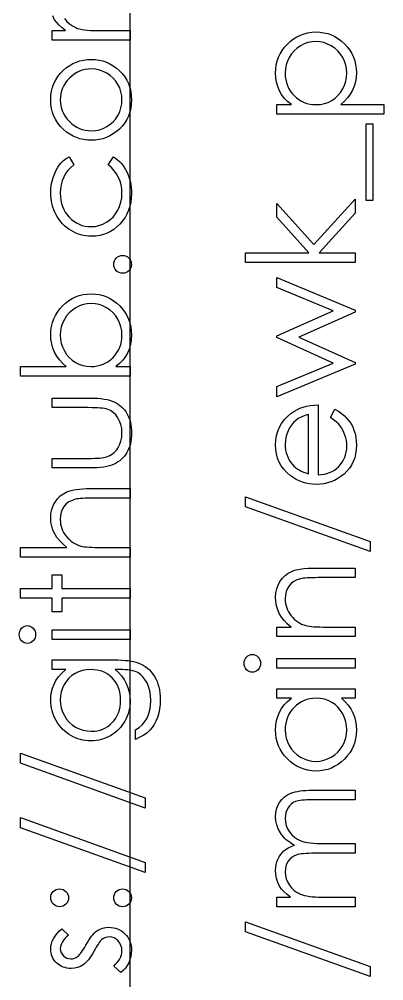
# Model space of a CAD drawing. Header units: millimetres. Extents: x -496 to 15, y 154 to 434.
# Drawn here: x -411.2 to -402.67, y 170.82 to 193.3 of the extents above; entities that cross this region are included whole.
import ezdxf

# ---------------------------------------------------------------- set-up
doc = ezdxf.new("R2010")
doc.units = ezdxf.units.MM

msp = doc.modelspace()

# ---------------------------------------------------------------- linework, layer by layer
at = {"color": 7, "linetype": 'Continuous'}
msp.add_line((-408.607, 164.056), (-408.607, 293.248), dxfattribs=at)
at = {"color": 7, "linetype": 'Continuous', "flags": 128}
for points in [[(-410.434, 192.806), (-410.434, 193.03), (-410.434, 193.03), (-410.116, 193.03), (-410.116, 193.03), (-410.198, 193.092), (-410.268, 193.155), (-410.326, 193.219), (-410.373, 193.283), (-410.373, 193.283), (-410.414, 193.374)], [(-410.144, 193.312), (-410.09, 193.245), (-410.029, 193.187), (-409.959, 193.138), (-409.881, 193.099), (-409.837, 193.083), (-409.788, 193.069), (-409.732, 193.057), (-409.672, 193.048), (-409.606, 193.04), (-409.535, 193.035), (-409.458, 193.031), (-409.375, 193.03), (-409.375, 193.03), (-408.607, 193.03), (-408.607, 193.03), (-408.607, 192.806), (-408.607, 192.806), (-410.434, 192.806)], [(-405.171, 191.075), (-405.171, 191.299), (-405.171, 191.299), (-404.833, 191.299), (-404.833, 191.299), (-404.922, 191.373), (-404.999, 191.452), (-405.063, 191.536), (-405.114, 191.625), (-405.153, 191.72), (-405.181, 191.821), (-405.197, 191.926), (-405.203, 192.037), (-405.203, 192.037), (-405.198, 192.135), (-405.186, 192.229), (-405.164, 192.319), (-405.134, 192.406), (-405.095, 192.489), (-405.048, 192.568), (-404.991, 192.644), (-404.927, 192.716), (-404.856, 192.782), (-404.782, 192.839), (-404.704, 192.888), (-404.623, 192.927), (-404.538, 192.958), (-404.45, 192.98), (-404.357, 192.993), (-404.262, 192.998), (-404.262, 192.998), (-404.165, 192.993), (-404.071, 192.98), (-403.982, 192.959), (-403.896, 192.928), (-403.813, 192.889), (-403.734, 192.841), (-403.66, 192.784), (-403.589, 192.719), (-403.524, 192.647), (-403.467, 192.572), (-403.42, 192.493), (-403.381, 192.411), (-403.351, 192.324), (-403.329, 192.235), (-403.316, 192.141), (-403.312, 192.044), (-403.312, 192.044), (-403.317, 191.936), (-403.334, 191.831), (-403.363, 191.731), (-403.403, 191.636), (-403.454, 191.545), (-403.517, 191.459), (-403.59, 191.377), (-403.675, 191.299), (-403.675, 191.299), (-402.671, 191.299), (-402.671, 191.299), (-402.671, 191.075), (-402.671, 191.075), (-405.171, 191.075)], [(-404.978, 192.035), (-404.975, 191.959), (-404.965, 191.886), (-404.949, 191.816), (-404.926, 191.749), (-404.897, 191.685), (-404.862, 191.624), (-404.819, 191.566), (-404.771, 191.512), (-404.717, 191.462), (-404.66, 191.419), (-404.6, 191.382), (-404.537, 191.352), (-404.471, 191.329), (-404.401, 191.313), (-404.329, 191.303), (-404.253, 191.299), (-404.253, 191.299), (-404.154, 191.305), (-404.06, 191.323), (-403.972, 191.352), (-403.888, 191.394), (-403.811, 191.447), (-403.743, 191.51), (-403.683, 191.583), (-403.631, 191.666), (-403.59, 191.756), (-403.56, 191.848), (-403.542, 191.942), (-403.536, 192.039), (-403.536, 192.039), (-403.542, 192.134), (-403.56, 192.226), (-403.59, 192.316), (-403.632, 192.402), (-403.684, 192.483), (-403.746, 192.555), (-403.819, 192.618), (-403.9, 192.672), (-403.987, 192.717), (-404.075, 192.749), (-404.167, 192.767), (-404.26, 192.774), (-404.26, 192.774), (-404.353, 192.768), (-404.445, 192.749), (-404.534, 192.718), (-404.62, 192.673), (-404.7, 192.619), (-404.771, 192.556), (-404.832, 192.485), (-404.884, 192.405), (-404.925, 192.318), (-404.955, 192.228), (-404.972, 192.134), (-404.978, 192.035)], [(-410.465, 191.412), (-410.461, 191.515), (-410.447, 191.613), (-410.423, 191.706), (-410.39, 191.796), (-410.348, 191.88), (-410.296, 191.96), (-410.235, 192.035), (-410.165, 192.107), (-410.165, 192.107), (-410.094, 192.165), (-410.021, 192.216), (-409.945, 192.259), (-409.865, 192.294), (-409.782, 192.322), (-409.696, 192.341), (-409.607, 192.353), (-409.515, 192.357), (-409.515, 192.357), (-409.422, 192.353), (-409.333, 192.34), (-409.246, 192.32), (-409.162, 192.291), (-409.081, 192.254), (-409.003, 192.208), (-408.929, 192.155), (-408.857, 192.093), (-408.79, 192.024), (-408.733, 191.951), (-408.685, 191.873), (-408.645, 191.791), (-408.614, 191.703), (-408.592, 191.611), (-408.579, 191.514), (-408.575, 191.412), (-408.575, 191.412), (-408.579, 191.31), (-408.592, 191.213), (-408.614, 191.121), (-408.645, 191.033), (-408.685, 190.95), (-408.733, 190.872), (-408.79, 190.799), (-408.857, 190.73), (-408.929, 190.668), (-409.003, 190.615), (-409.081, 190.569), (-409.162, 190.532), (-409.246, 190.503), (-409.333, 190.482), (-409.422, 190.47), (-409.515, 190.466), (-409.515, 190.466), (-409.607, 190.47), (-409.696, 190.481), (-409.781, 190.501), (-409.864, 190.529), (-409.943, 190.564), (-410.02, 190.607), (-410.093, 190.658), (-410.163, 190.716), (-410.163, 190.716), (-410.234, 190.787), (-410.295, 190.863), (-410.347, 190.943), (-410.39, 191.028), (-410.423, 191.117), (-410.447, 191.211), (-410.461, 191.31), (-410.466, 191.412)], [(-410.241, 191.411), (-410.238, 191.339), (-410.228, 191.269), (-410.211, 191.201), (-410.188, 191.137), (-410.158, 191.074), (-410.122, 191.014), (-410.078, 190.957), (-410.028, 190.903), (-409.974, 190.853), (-409.916, 190.81), (-409.856, 190.773), (-409.793, 190.743), (-409.727, 190.72), (-409.659, 190.704), (-409.588, 190.694), (-409.514, 190.69), (-409.514, 190.69), (-409.418, 190.696), (-409.325, 190.714), (-409.236, 190.745), (-409.15, 190.787), (-409.071, 190.84), (-409.001, 190.901), (-408.941, 190.971), (-408.891, 191.049), (-408.851, 191.134), (-408.822, 191.222), (-408.804, 191.315), (-408.799, 191.411), (-408.799, 191.411), (-408.804, 191.508), (-408.822, 191.601), (-408.851, 191.689), (-408.891, 191.774), (-408.941, 191.852), (-409.001, 191.922), (-409.071, 191.983), (-409.15, 192.035), (-409.236, 192.078), (-409.325, 192.109), (-409.418, 192.127), (-409.514, 192.133), (-409.514, 192.133), (-409.588, 192.129), (-409.659, 192.119), (-409.727, 192.103), (-409.793, 192.08), (-409.856, 192.049), (-409.916, 192.012), (-409.974, 191.969), (-410.028, 191.919), (-410.078, 191.865), (-410.122, 191.808), (-410.158, 191.748), (-410.188, 191.686), (-410.211, 191.621), (-410.228, 191.554), (-410.238, 191.484), (-410.241, 191.411)], [(-403.087, 189.056), (-403.087, 190.851), (-403.087, 190.851), (-402.927, 190.851), (-402.927, 190.851), (-402.927, 189.056), (-402.927, 189.056), (-403.087, 189.056)], [(-410.037, 190.081), (-409.921, 189.894), (-409.921, 189.894), (-409.996, 189.83), (-410.061, 189.76), (-410.116, 189.686), (-410.161, 189.606), (-410.196, 189.519), (-410.221, 189.428), (-410.236, 189.331), (-410.241, 189.228), (-410.241, 189.228), (-410.238, 189.146), (-410.228, 189.067), (-410.212, 188.992), (-410.189, 188.92), (-410.16, 188.852), (-410.124, 188.788), (-410.081, 188.727), (-410.032, 188.669), (-409.979, 188.617), (-409.922, 188.572), (-409.863, 188.533), (-409.801, 188.502), (-409.736, 188.478), (-409.669, 188.461), (-409.598, 188.45), (-409.525, 188.447), (-409.525, 188.447), (-409.429, 188.453), (-409.336, 188.472), (-409.247, 188.504), (-409.16, 188.549), (-409.079, 188.605), (-409.007, 188.671), (-408.946, 188.745), (-408.894, 188.83), (-408.852, 188.922), (-408.822, 189.019), (-408.805, 189.122), (-408.799, 189.23), (-408.799, 189.23), (-408.804, 189.329), (-408.819, 189.424), (-408.844, 189.513), (-408.879, 189.599), (-408.924, 189.68), (-408.979, 189.755), (-409.044, 189.827), (-409.119, 189.894), (-409.119, 189.894), (-408.996, 190.081), (-408.996, 190.081), (-408.948, 190.047), (-408.902, 190.01), (-408.859, 189.97), (-408.818, 189.928), (-408.781, 189.883), (-408.746, 189.834), (-408.714, 189.783), (-408.685, 189.729), (-408.659, 189.673), (-408.637, 189.615), (-408.618, 189.555), (-408.602, 189.493), (-408.59, 189.43), (-408.582, 189.364), (-408.576, 189.296), (-408.575, 189.226), (-408.575, 189.226), (-408.579, 189.12), (-408.592, 189.019), (-408.613, 188.922), (-408.642, 188.83), (-408.681, 188.743), (-408.727, 188.66), (-408.782, 188.581), (-408.846, 188.508), (-408.916, 188.441), (-408.989, 188.383), (-409.066, 188.334), (-409.146, 188.294), (-409.231, 188.262), (-409.318, 188.24), (-409.41, 188.227), (-409.505, 188.222), (-409.505, 188.222), (-409.57, 188.224), (-409.633, 188.231), (-409.696, 188.241), (-409.757, 188.256), (-409.817, 188.274), (-409.876, 188.297), (-409.934, 188.325), (-409.99, 188.356), (-410.045, 188.391), (-410.096, 188.429), (-410.145, 188.47), (-410.19, 188.514), (-410.232, 188.561), (-410.271, 188.612), (-410.307, 188.666), (-410.34, 188.723), (-410.369, 188.782), (-410.395, 188.843), (-410.417, 188.905), (-410.434, 188.97), (-410.448, 189.036), (-410.458, 189.104), (-410.464, 189.173), (-410.466, 189.245), (-410.466, 189.245), (-410.462, 189.335), (-410.452, 189.423), (-410.435, 189.51), (-410.41, 189.595), (-410.38, 189.676), (-410.346, 189.751), (-410.308, 189.819), (-410.265, 189.882), (-410.217, 189.938), (-410.164, 189.99), (-410.104, 190.038), (-410.037, 190.081)], [(-405.908, 187.613), (-405.908, 187.838), (-405.908, 187.838), (-404.426, 187.838), (-404.426, 187.838), (-405.171, 188.669), (-405.171, 188.669), (-405.171, 188.992), (-405.171, 188.992), (-404.305, 188.027), (-404.305, 188.027), (-403.344, 189.088), (-403.344, 189.088), (-403.344, 188.766), (-403.344, 188.766), (-404.186, 187.838), (-404.186, 187.838), (-403.344, 187.838), (-403.344, 187.838), (-403.344, 187.613), (-403.344, 187.613), (-405.908, 187.613)], [(-408.991, 187.565), (-408.987, 187.607), (-408.976, 187.645), (-408.957, 187.68), (-408.931, 187.713), (-408.899, 187.739), (-408.864, 187.759), (-408.825, 187.77), (-408.783, 187.774), (-408.783, 187.774), (-408.742, 187.77), (-408.703, 187.759), (-408.668, 187.739), (-408.636, 187.713), (-408.609, 187.68), (-408.59, 187.645), (-408.579, 187.607), (-408.575, 187.565), (-408.575, 187.565), (-408.579, 187.524), (-408.59, 187.486), (-408.609, 187.45), (-408.636, 187.418), (-408.668, 187.392), (-408.703, 187.373), (-408.742, 187.361), (-408.783, 187.357), (-408.783, 187.357), (-408.825, 187.361), (-408.864, 187.373), (-408.899, 187.392), (-408.931, 187.418), (-408.957, 187.45), (-408.976, 187.486), (-408.987, 187.524), (-408.991, 187.565)], [(-405.171, 184.472), (-405.171, 184.713), (-405.171, 184.713), (-403.857, 185.258), (-403.857, 185.258), (-405.171, 185.854), (-405.171, 185.854), (-405.171, 185.892), (-405.171, 185.892), (-403.857, 186.476), (-403.857, 186.476), (-405.171, 187.025), (-405.171, 187.025), (-405.171, 187.261), (-405.171, 187.261), (-403.344, 186.497), (-403.344, 186.497), (-403.344, 186.451), (-403.344, 186.451), (-404.658, 185.867), (-404.658, 185.867), (-403.344, 185.271), (-403.344, 185.271), (-403.344, 185.229), (-403.344, 185.229), (-405.171, 184.472)], [(-408.607, 184.953), (-411.171, 184.953), (-411.171, 184.953), (-411.171, 185.177), (-411.171, 185.177), (-410.102, 185.177), (-410.102, 185.177), (-410.188, 185.255), (-410.261, 185.337), (-410.324, 185.423), (-410.375, 185.514), (-410.415, 185.61), (-410.443, 185.709), (-410.46, 185.814), (-410.466, 185.923), (-410.466, 185.923), (-410.461, 186.019), (-410.448, 186.113), (-410.427, 186.203), (-410.396, 186.289), (-410.357, 186.371), (-410.31, 186.45), (-410.254, 186.525), (-410.189, 186.597), (-410.118, 186.662), (-410.043, 186.719), (-409.964, 186.767), (-409.882, 186.807), (-409.797, 186.837), (-409.707, 186.859), (-409.614, 186.872), (-409.517, 186.876), (-409.517, 186.876), (-409.421, 186.872), (-409.329, 186.859), (-409.24, 186.837), (-409.155, 186.806), (-409.073, 186.766), (-408.996, 186.717), (-408.921, 186.66), (-408.851, 186.594), (-408.786, 186.522), (-408.73, 186.446), (-408.682, 186.367), (-408.644, 186.284), (-408.613, 186.197), (-408.592, 186.107), (-408.579, 186.013), (-408.575, 185.916), (-408.575, 185.916), (-408.58, 185.804), (-408.597, 185.699), (-408.625, 185.599), (-408.663, 185.504), (-408.714, 185.414), (-408.778, 185.33), (-408.855, 185.251), (-408.945, 185.177), (-408.945, 185.177), (-408.607, 185.177), (-408.607, 185.177), (-408.607, 184.953)], [(-408.799, 185.914), (-408.805, 186.012), (-408.822, 186.106), (-408.852, 186.196), (-408.893, 186.283), (-408.945, 186.363), (-409.006, 186.435), (-409.077, 186.498), (-409.157, 186.552), (-409.244, 186.596), (-409.332, 186.627), (-409.423, 186.646), (-409.517, 186.652), (-409.517, 186.652), (-409.61, 186.645), (-409.702, 186.627), (-409.791, 186.595), (-409.878, 186.551), (-409.959, 186.496), (-410.031, 186.433), (-410.093, 186.361), (-410.146, 186.28), (-410.188, 186.194), (-410.217, 186.104), (-410.235, 186.012), (-410.241, 185.917), (-410.241, 185.917), (-410.235, 185.82), (-410.217, 185.726), (-410.188, 185.634), (-410.146, 185.544), (-410.093, 185.461), (-410.033, 185.388), (-409.965, 185.325), (-409.888, 185.272), (-409.805, 185.231), (-409.716, 185.201), (-409.622, 185.184), (-409.524, 185.177), (-409.524, 185.177), (-409.448, 185.181), (-409.375, 185.191), (-409.306, 185.208), (-409.24, 185.231), (-409.177, 185.261), (-409.117, 185.297), (-409.06, 185.34), (-409.007, 185.39), (-408.958, 185.444), (-408.916, 185.503), (-408.88, 185.563), (-408.851, 185.627), (-408.828, 185.694), (-408.812, 185.764), (-408.802, 185.838), (-408.799, 185.914)], [(-410.434, 182.806), (-410.434, 183.03), (-410.434, 183.03), (-409.586, 183.03), (-409.586, 183.03), (-409.512, 183.031), (-409.443, 183.032), (-409.381, 183.035), (-409.324, 183.039), (-409.274, 183.044), (-409.23, 183.05), (-409.192, 183.057), (-409.159, 183.066), (-409.159, 183.066), (-409.118, 183.081), (-409.08, 183.098), (-409.044, 183.119), (-409.01, 183.143), (-408.978, 183.17), (-408.948, 183.2), (-408.921, 183.232), (-408.896, 183.268), (-408.854, 183.347), (-408.823, 183.433), (-408.805, 183.526), (-408.799, 183.627), (-408.799, 183.627), (-408.805, 183.727), (-408.822, 183.819), (-408.852, 183.903), (-408.893, 183.979), (-408.944, 184.046), (-409.002, 184.101), (-409.068, 184.146), (-409.141, 184.179), (-409.141, 184.179), (-409.171, 184.187), (-409.208, 184.195), (-409.253, 184.201), (-409.305, 184.207), (-409.364, 184.211), (-409.431, 184.213), (-409.505, 184.215), (-409.586, 184.216), (-409.586, 184.216), (-410.434, 184.216), (-410.434, 184.216), (-410.434, 184.44), (-410.434, 184.44), (-409.544, 184.44), (-409.544, 184.44), (-409.453, 184.439), (-409.368, 184.435), (-409.289, 184.428), (-409.215, 184.418), (-409.147, 184.405), (-409.086, 184.39), (-409.03, 184.371), (-408.979, 184.35), (-408.933, 184.326), (-408.89, 184.3), (-408.849, 184.27), (-408.81, 184.237), (-408.774, 184.202), (-408.741, 184.164), (-408.71, 184.123), (-408.682, 184.079), (-408.657, 184.032), (-408.635, 183.983), (-408.617, 183.93), (-408.602, 183.875), (-408.59, 183.816), (-408.581, 183.755), (-408.576, 183.692), (-408.575, 183.625), (-408.575, 183.625), (-408.576, 183.558), (-408.581, 183.494), (-408.59, 183.433), (-408.602, 183.374), (-408.617, 183.319), (-408.635, 183.266), (-408.657, 183.216), (-408.682, 183.169), (-408.71, 183.125), (-408.741, 183.083), (-408.774, 183.045), (-408.81, 183.009), (-408.85, 182.976), (-408.891, 182.947), (-408.935, 182.92), (-408.982, 182.896), (-409.033, 182.875), (-409.09, 182.856), (-409.153, 182.841), (-409.223, 182.828), (-409.298, 182.818), (-409.379, 182.811), (-409.467, 182.807), (-409.561, 182.806), (-409.561, 182.806), (-410.434, 182.806)], [(-403.921, 183.985), (-403.816, 184.184), (-403.816, 184.184), (-403.732, 184.135), (-403.657, 184.082), (-403.591, 184.026), (-403.533, 183.966), (-403.482, 183.902), (-403.437, 183.835), (-403.399, 183.764), (-403.368, 183.689), (-403.344, 183.609), (-403.326, 183.524), (-403.315, 183.435), (-403.312, 183.34), (-403.312, 183.34), (-403.316, 183.235), (-403.33, 183.136), (-403.352, 183.043), (-403.384, 182.955), (-403.424, 182.874), (-403.474, 182.798), (-403.533, 182.728), (-403.6, 182.664), (-403.673, 182.607), (-403.749, 182.558), (-403.827, 182.516), (-403.907, 182.482), (-403.99, 182.455), (-404.075, 182.436), (-404.163, 182.425), (-404.252, 182.421), (-404.252, 182.421), (-404.336, 182.425), (-404.419, 182.434), (-404.498, 182.451), (-404.576, 182.474), (-404.651, 182.503), (-404.724, 182.539), (-404.794, 182.582), (-404.862, 182.631), (-404.862, 182.631), (-404.942, 182.701), (-405.011, 182.776), (-405.07, 182.857), (-405.118, 182.943), (-405.155, 183.036), (-405.181, 183.133), (-405.197, 183.236), (-405.203, 183.346), (-405.203, 183.346), (-405.197, 183.458), (-405.18, 183.564), (-405.152, 183.665), (-405.113, 183.76), (-405.063, 183.849), (-405, 183.932), (-404.927, 184.01), (-404.843, 184.081), (-404.843, 184.081), (-404.778, 184.127), (-404.708, 184.167), (-404.635, 184.201), (-404.558, 184.228), (-404.477, 184.251), (-404.391, 184.267), (-404.302, 184.276), (-404.209, 184.28), (-404.209, 184.28), (-404.209, 182.645), (-404.209, 182.645), (-404.137, 182.65), (-404.068, 182.66), (-404.002, 182.676), (-403.94, 182.698), (-403.882, 182.725), (-403.826, 182.758), (-403.774, 182.797), (-403.725, 182.842), (-403.681, 182.891), (-403.642, 182.942), (-403.61, 182.997), (-403.583, 183.055), (-403.563, 183.115), (-403.548, 183.178), (-403.539, 183.243), (-403.536, 183.312), (-403.536, 183.312), (-403.539, 183.379), (-403.547, 183.445), (-403.56, 183.51), (-403.579, 183.574), (-403.602, 183.636), (-403.629, 183.692), (-403.659, 183.744), (-403.692, 183.791), (-403.733, 183.836), (-403.785, 183.884), (-403.847, 183.934), (-403.921, 183.985)], [(-404.433, 184.056), (-404.522, 184.029), (-404.601, 183.997), (-404.671, 183.959), (-404.731, 183.916), (-404.784, 183.867), (-404.831, 183.81), (-404.874, 183.746), (-404.91, 183.674), (-404.94, 183.598), (-404.961, 183.519), (-404.974, 183.439), (-404.978, 183.357), (-404.978, 183.357), (-404.976, 183.29), (-404.968, 183.225), (-404.954, 183.162), (-404.935, 183.103), (-404.911, 183.045), (-404.882, 182.989), (-404.847, 182.937), (-404.807, 182.886), (-404.807, 182.886), (-404.774, 182.851), (-404.737, 182.819), (-404.696, 182.788), (-404.651, 182.76), (-404.603, 182.734), (-404.55, 182.71), (-404.494, 182.689), (-404.434, 182.669), (-404.434, 182.669), (-404.434, 184.056)], [(-411.17, 180.722), (-411.171, 180.947), (-411.171, 180.947), (-410.088, 180.947), (-410.088, 180.947), (-410.177, 181.021), (-410.254, 181.099), (-410.319, 181.18), (-410.372, 181.265), (-410.413, 181.354), (-410.442, 181.447), (-410.46, 181.542), (-410.466, 181.642), (-410.466, 181.642), (-410.459, 181.743), (-410.44, 181.838), (-410.407, 181.927), (-410.362, 182.01), (-410.306, 182.086), (-410.241, 182.151), (-410.168, 182.205), (-410.085, 182.248), (-410.038, 182.266), (-409.985, 182.282), (-409.927, 182.295), (-409.862, 182.306), (-409.79, 182.314), (-409.713, 182.32), (-409.629, 182.324), (-409.54, 182.325), (-409.54, 182.325), (-408.607, 182.325), (-408.607, 182.325), (-408.607, 182.101), (-408.607, 182.101), (-409.466, 182.101), (-409.466, 182.101), (-409.541, 182.1), (-409.609, 182.099), (-409.67, 182.097), (-409.725, 182.094), (-409.774, 182.091), (-409.817, 182.086), (-409.853, 182.081), (-409.882, 182.075), (-409.882, 182.075), (-409.966, 182.047), (-410.038, 182.011), (-410.101, 181.966), (-410.151, 181.912), (-410.191, 181.848), (-410.219, 181.776), (-410.236, 181.693), (-410.241, 181.602), (-410.241, 181.602), (-410.239, 181.548), (-410.233, 181.496), (-410.222, 181.444), (-410.206, 181.394), (-410.187, 181.346), (-410.163, 181.299), (-410.135, 181.254), (-410.102, 181.21), (-410.066, 181.168), (-410.028, 181.131), (-409.988, 181.096), (-409.946, 181.066), (-409.902, 181.039), (-409.856, 181.016), (-409.808, 180.997), (-409.757, 180.981), (-409.757, 180.981), (-409.721, 180.973), (-409.677, 180.966), (-409.627, 180.96), (-409.569, 180.955), (-409.504, 180.952), (-409.432, 180.949), (-409.353, 180.947), (-409.267, 180.947), (-409.267, 180.947), (-408.607, 180.947), (-408.607, 180.947), (-408.607, 180.722), (-408.607, 180.722), (-411.171, 180.722)], [(-405.908, 182.133), (-402.991, 181.087), (-402.991, 181.087), (-402.991, 180.851), (-402.991, 180.851), (-405.908, 181.896), (-405.908, 181.896), (-405.908, 182.133)], [(-411.17, 179.761), (-411.171, 179.985), (-411.171, 179.985), (-410.434, 179.985), (-410.434, 179.985), (-410.434, 180.306), (-410.434, 180.306), (-410.209, 180.306), (-410.209, 180.306), (-410.209, 179.985), (-410.209, 179.985), (-408.607, 179.985), (-408.607, 179.985), (-408.607, 179.761), (-408.607, 179.761), (-410.209, 179.761), (-410.209, 179.761), (-410.209, 179.44), (-410.209, 179.44), (-410.434, 179.44), (-410.434, 179.44), (-410.434, 179.761), (-410.434, 179.761), (-411.171, 179.761)], [(-405.171, 178.863), (-405.171, 179.088), (-405.171, 179.088), (-404.841, 179.088), (-404.841, 179.088), (-404.929, 179.161), (-405.004, 179.238), (-405.067, 179.32), (-405.117, 179.405), (-405.154, 179.493), (-405.181, 179.586), (-405.197, 179.683), (-405.203, 179.783), (-405.203, 179.783), (-405.196, 179.884), (-405.177, 179.979), (-405.145, 180.068), (-405.1, 180.151), (-405.044, 180.227), (-404.978, 180.292), (-404.905, 180.346), (-404.822, 180.389), (-404.775, 180.407), (-404.722, 180.423), (-404.663, 180.436), (-404.598, 180.447), (-404.527, 180.455), (-404.45, 180.461), (-404.366, 180.465), (-404.277, 180.466), (-404.277, 180.466), (-403.344, 180.466), (-403.344, 180.466), (-403.344, 180.242), (-403.344, 180.242), (-404.203, 180.242), (-404.203, 180.242), (-404.278, 180.241), (-404.346, 180.24), (-404.407, 180.238), (-404.463, 180.235), (-404.512, 180.231), (-404.554, 180.227), (-404.59, 180.221), (-404.619, 180.215), (-404.619, 180.215), (-404.703, 180.19), (-404.776, 180.154), (-404.838, 180.109), (-404.888, 180.054), (-404.928, 179.99), (-404.956, 179.917), (-404.973, 179.835), (-404.978, 179.744), (-404.978, 179.744), (-404.976, 179.69), (-404.97, 179.637), (-404.959, 179.586), (-404.943, 179.536), (-404.924, 179.487), (-404.9, 179.44), (-404.872, 179.395), (-404.839, 179.351), (-404.803, 179.309), (-404.766, 179.272), (-404.726, 179.237), (-404.683, 179.207), (-404.639, 179.18), (-404.593, 179.157), (-404.545, 179.138), (-404.495, 179.122), (-404.495, 179.122), (-404.458, 179.114), (-404.414, 179.107), (-404.363, 179.101), (-404.305, 179.096), (-404.24, 179.093), (-404.169, 179.09), (-404.09, 179.088), (-404.004, 179.088), (-404.004, 179.088), (-403.344, 179.088), (-403.344, 179.088), (-403.344, 178.863), (-403.344, 178.863), (-405.171, 178.863)], [(-411.203, 178.91), (-411.199, 178.952), (-411.189, 178.991), (-411.171, 179.026), (-411.146, 179.058), (-411.117, 179.085), (-411.084, 179.104), (-411.048, 179.116), (-411.009, 179.12), (-411.009, 179.12), (-410.972, 179.116), (-410.937, 179.104), (-410.904, 179.085), (-410.875, 179.058), (-410.85, 179.026), (-410.832, 178.991), (-410.822, 178.952), (-410.818, 178.91), (-410.818, 178.91), (-410.822, 178.869), (-410.832, 178.832), (-410.85, 178.796), (-410.875, 178.764), (-410.904, 178.738), (-410.937, 178.719), (-410.972, 178.707), (-411.009, 178.703), (-411.009, 178.703), (-411.048, 178.707), (-411.084, 178.719), (-411.117, 178.738), (-411.146, 178.764), (-411.171, 178.796), (-411.189, 178.832), (-411.199, 178.869), (-411.203, 178.91)], [(-410.434, 178.799), (-410.434, 179.024), (-410.434, 179.024), (-408.607, 179.024), (-408.607, 179.024), (-408.607, 178.799), (-408.607, 178.799), (-410.434, 178.799)], [(-410.434, 178.094), (-410.434, 178.319), (-410.434, 178.319), (-408.984, 178.319), (-408.984, 178.319), (-408.891, 178.318), (-408.805, 178.315), (-408.725, 178.309), (-408.652, 178.302), (-408.585, 178.292), (-408.525, 178.281), (-408.471, 178.267), (-408.423, 178.252), (-408.423, 178.252), (-408.362, 178.227), (-408.305, 178.198), (-408.252, 178.165), (-408.201, 178.127), (-408.155, 178.085), (-408.112, 178.04), (-408.073, 177.989), (-408.037, 177.935), (-408.005, 177.877), (-407.978, 177.817), (-407.955, 177.753), (-407.936, 177.687), (-407.921, 177.617), (-407.91, 177.545), (-407.903, 177.47), (-407.901, 177.393), (-407.901, 177.393), (-407.905, 177.279), (-407.918, 177.172), (-407.939, 177.071), (-407.969, 176.975), (-408.005, 176.887), (-408.047, 176.807), (-408.095, 176.736), (-408.148, 176.674), (-408.211, 176.617), (-408.287, 176.562), (-408.376, 176.51), (-408.478, 176.46), (-408.478, 176.46), (-408.478, 176.684), (-408.478, 176.684), (-408.394, 176.74), (-408.322, 176.805), (-408.262, 176.877), (-408.212, 176.957), (-408.174, 177.045), (-408.147, 177.144), (-408.131, 177.252), (-408.126, 177.371), (-408.126, 177.371), (-408.131, 177.488), (-408.147, 177.596), (-408.174, 177.694), (-408.212, 177.783), (-408.259, 177.861), (-408.31, 177.927), (-408.367, 177.98), (-408.429, 178.023), (-408.465, 178.04), (-408.505, 178.054), (-408.552, 178.066), (-408.603, 178.076), (-408.66, 178.084), (-408.722, 178.09), (-408.789, 178.093), (-408.862, 178.094), (-408.862, 178.094), (-408.957, 178.094), (-408.957, 178.094), (-408.877, 178.024), (-408.807, 177.947), (-408.747, 177.862), (-408.697, 177.77), (-408.658, 177.673), (-408.629, 177.573), (-408.612, 177.47), (-408.607, 177.364), (-408.607, 177.364), (-408.609, 177.301), (-408.614, 177.24), (-408.624, 177.179), (-408.638, 177.12), (-408.655, 177.061), (-408.676, 177.003), (-408.702, 176.946), (-408.731, 176.891), (-408.763, 176.837), (-408.798, 176.787), (-408.836, 176.739), (-408.877, 176.694), (-408.92, 176.653), (-408.965, 176.615), (-409.014, 176.58), (-409.065, 176.548), (-409.118, 176.52), (-409.173, 176.496), (-409.228, 176.475), (-409.285, 176.458), (-409.343, 176.445), (-409.403, 176.435), (-409.464, 176.429), (-409.526, 176.427), (-409.526, 176.427), (-409.588, 176.429), (-409.65, 176.436), (-409.71, 176.445), (-409.769, 176.459), (-409.827, 176.477), (-409.884, 176.498), (-409.94, 176.524), (-409.995, 176.553), (-410.048, 176.586), (-410.098, 176.622), (-410.145, 176.661), (-410.19, 176.703), (-410.231, 176.749), (-410.27, 176.797), (-410.306, 176.848), (-410.339, 176.902), (-410.368, 176.958), (-410.394, 177.014), (-410.416, 177.072), (-410.434, 177.13), (-410.448, 177.189), (-410.458, 177.249), (-410.464, 177.31), (-410.466, 177.371), (-410.466, 177.371), (-410.461, 177.472), (-410.446, 177.569), (-410.422, 177.662), (-410.388, 177.753), (-410.342, 177.84), (-410.281, 177.927), (-410.205, 178.011), (-410.114, 178.094), (-410.114, 178.094), (-410.434, 178.094)], [(-405.94, 178.237), (-405.936, 178.279), (-405.926, 178.318), (-405.908, 178.353), (-405.883, 178.385), (-405.854, 178.412), (-405.821, 178.431), (-405.785, 178.443), (-405.747, 178.447), (-405.747, 178.447), (-405.709, 178.443), (-405.674, 178.431), (-405.641, 178.412), (-405.612, 178.385), (-405.587, 178.353), (-405.569, 178.318), (-405.559, 178.279), (-405.555, 178.237), (-405.555, 178.237), (-405.559, 178.196), (-405.569, 178.159), (-405.587, 178.123), (-405.612, 178.091), (-405.641, 178.065), (-405.674, 178.046), (-405.709, 178.034), (-405.747, 178.03), (-405.747, 178.03), (-405.785, 178.034), (-405.821, 178.046), (-405.854, 178.065), (-405.883, 178.091), (-405.908, 178.123), (-405.926, 178.159), (-405.936, 178.196), (-405.94, 178.237)], [(-405.171, 178.126), (-405.171, 178.351), (-405.171, 178.351), (-403.344, 178.351), (-403.344, 178.351), (-403.344, 178.126), (-403.344, 178.126), (-405.171, 178.126)], [(-410.241, 177.389), (-410.235, 177.291), (-410.217, 177.196), (-410.188, 177.106), (-410.146, 177.018), (-410.093, 176.937), (-410.032, 176.865), (-409.961, 176.803), (-409.882, 176.749), (-409.796, 176.706), (-409.706, 176.676), (-409.613, 176.658), (-409.517, 176.652), (-409.517, 176.652), (-409.444, 176.655), (-409.375, 176.664), (-409.308, 176.68), (-409.245, 176.702), (-409.186, 176.73), (-409.129, 176.765), (-409.075, 176.806), (-409.025, 176.853), (-408.98, 176.905), (-408.94, 176.961), (-408.907, 177.021), (-408.88, 177.085), (-408.859, 177.152), (-408.843, 177.223), (-408.834, 177.297), (-408.831, 177.376), (-408.831, 177.376), (-408.834, 177.455), (-408.843, 177.53), (-408.858, 177.601), (-408.879, 177.668), (-408.906, 177.731), (-408.94, 177.79), (-408.979, 177.846), (-409.024, 177.897), (-409.074, 177.943), (-409.128, 177.983), (-409.186, 178.017), (-409.247, 178.045), (-409.312, 178.067), (-409.381, 178.082), (-409.453, 178.091), (-409.53, 178.094), (-409.53, 178.094), (-409.63, 178.089), (-409.723, 178.072), (-409.812, 178.043), (-409.895, 178.004), (-409.971, 177.953), (-410.038, 177.894), (-410.098, 177.825), (-410.149, 177.747), (-410.189, 177.662), (-410.218, 177.574), (-410.235, 177.483), (-410.241, 177.389)], [(-405.171, 177.645), (-403.344, 177.645), (-403.344, 177.645), (-403.344, 177.421), (-403.344, 177.421), (-403.66, 177.421), (-403.66, 177.421), (-403.576, 177.343), (-403.503, 177.262), (-403.443, 177.175), (-403.395, 177.084), (-403.359, 176.988), (-403.333, 176.888), (-403.317, 176.784), (-403.312, 176.675), (-403.312, 176.675), (-403.316, 176.578), (-403.329, 176.485), (-403.351, 176.395), (-403.381, 176.309), (-403.42, 176.227), (-403.467, 176.148), (-403.524, 176.073), (-403.589, 176.001), (-403.66, 175.936), (-403.734, 175.879), (-403.813, 175.832), (-403.896, 175.792), (-403.982, 175.761), (-404.071, 175.74), (-404.165, 175.727), (-404.262, 175.722), (-404.262, 175.722), (-404.357, 175.727), (-404.45, 175.74), (-404.538, 175.762), (-404.623, 175.793), (-404.704, 175.833), (-404.782, 175.881), (-404.856, 175.938), (-404.927, 176.004), (-404.991, 176.076), (-405.048, 176.152), (-405.095, 176.231), (-405.134, 176.314), (-405.164, 176.401), (-405.186, 176.491), (-405.198, 176.585), (-405.203, 176.682), (-405.203, 176.682), (-405.197, 176.794), (-405.181, 176.9), (-405.153, 177), (-405.114, 177.096), (-405.063, 177.185), (-404.999, 177.27), (-404.922, 177.348), (-404.833, 177.421), (-404.833, 177.421), (-405.171, 177.421), (-405.171, 177.421), (-405.171, 177.645)], [(-404.978, 176.685), (-404.972, 176.587), (-404.955, 176.493), (-404.925, 176.402), (-404.884, 176.316), (-404.832, 176.236), (-404.771, 176.164), (-404.7, 176.101), (-404.62, 176.046), (-404.534, 176.003), (-404.445, 175.972), (-404.353, 175.953), (-404.26, 175.947), (-404.26, 175.947), (-404.167, 175.953), (-404.075, 175.972), (-403.987, 176.003), (-403.9, 176.047), (-403.819, 176.102), (-403.746, 176.166), (-403.684, 176.238), (-403.632, 176.318), (-403.59, 176.405), (-403.56, 176.495), (-403.542, 176.587), (-403.536, 176.683), (-403.536, 176.683), (-403.542, 176.78), (-403.56, 176.875), (-403.59, 176.966), (-403.631, 177.055), (-403.683, 177.138), (-403.743, 177.211), (-403.811, 177.273), (-403.888, 177.326), (-403.972, 177.367), (-404.06, 177.398), (-404.154, 177.415), (-404.253, 177.421), (-404.253, 177.421), (-404.329, 177.418), (-404.401, 177.408), (-404.471, 177.391), (-404.537, 177.368), (-404.6, 177.338), (-404.66, 177.301), (-404.717, 177.258), (-404.771, 177.208), (-404.819, 177.154), (-404.862, 177.096), (-404.897, 177.035), (-404.926, 176.971), (-404.949, 176.904), (-404.965, 176.834), (-404.975, 176.761), (-404.978, 176.685)], [(-411.17, 176.139), (-408.254, 175.093), (-408.254, 175.093), (-408.254, 174.857), (-408.254, 174.857), (-411.171, 175.903), (-411.171, 175.903), (-411.171, 176.139)], [(-405.171, 172.549), (-405.171, 172.774), (-405.171, 172.774), (-404.853, 172.774), (-404.853, 172.774), (-404.935, 172.836), (-405.005, 172.899), (-405.064, 172.962), (-405.11, 173.027), (-405.11, 173.027), (-405.151, 173.118), (-405.18, 173.211), (-405.197, 173.306), (-405.203, 173.404), (-405.203, 173.404), (-405.199, 173.47), (-405.19, 173.534), (-405.173, 173.596), (-405.15, 173.657), (-405.122, 173.715), (-405.089, 173.766), (-405.052, 173.813), (-405.011, 173.853), (-404.963, 173.89), (-404.905, 173.924), (-404.838, 173.956), (-404.762, 173.985), (-404.762, 173.985), (-404.814, 174.015), (-404.863, 174.047), (-404.909, 174.081), (-404.952, 174.117), (-404.991, 174.154), (-405.028, 174.193), (-405.061, 174.234), (-405.091, 174.278), (-405.14, 174.367), (-405.175, 174.46), (-405.196, 174.555), (-405.203, 174.655), (-405.203, 174.655), (-405.197, 174.747), (-405.179, 174.833), (-405.15, 174.914), (-405.108, 174.989), (-405.056, 175.056), (-404.994, 175.115), (-404.923, 175.164), (-404.843, 175.204), (-404.798, 175.22), (-404.748, 175.234), (-404.691, 175.246), (-404.63, 175.256), (-404.564, 175.264), (-404.493, 175.269), (-404.416, 175.273), (-404.333, 175.274), (-404.333, 175.274), (-403.344, 175.274), (-403.344, 175.274), (-403.344, 175.049), (-403.344, 175.049), (-404.334, 175.049), (-404.334, 175.049), (-404.404, 175.049), (-404.469, 175.047), (-404.528, 175.043), (-404.581, 175.039), (-404.628, 175.033), (-404.67, 175.025), (-404.706, 175.017), (-404.736, 175.007), (-404.788, 174.982), (-404.835, 174.949), (-404.876, 174.909), (-404.912, 174.861), (-404.941, 174.808), (-404.962, 174.749), (-404.974, 174.685), (-404.978, 174.616), (-404.978, 174.616), (-404.972, 174.531), (-404.953, 174.451), (-404.922, 174.373), (-404.878, 174.3), (-404.824, 174.232), (-404.762, 174.175), (-404.69, 174.128), (-404.611, 174.09), (-404.566, 174.074), (-404.514, 174.061), (-404.455, 174.05), (-404.388, 174.04), (-404.316, 174.033), (-404.236, 174.028), (-404.149, 174.025), (-404.054, 174.024), (-404.054, 174.024), (-403.344, 174.024), (-403.344, 174.024), (-403.344, 173.799), (-403.344, 173.799), (-404.273, 173.799), (-404.273, 173.799), (-404.351, 173.799), (-404.424, 173.797), (-404.49, 173.793), (-404.549, 173.789), (-404.601, 173.783), (-404.647, 173.776), (-404.686, 173.767), (-404.719, 173.757), (-404.775, 173.733), (-404.825, 173.7), (-404.869, 173.66), (-404.908, 173.611), (-404.939, 173.557), (-404.961, 173.498), (-404.974, 173.434), (-404.978, 173.365), (-404.978, 173.365), (-404.972, 173.283), (-404.954, 173.205), (-404.923, 173.129), (-404.881, 173.056), (-404.828, 172.988), (-404.766, 172.93), (-404.696, 172.882), (-404.618, 172.843), (-404.574, 172.827), (-404.525, 172.813), (-404.47, 172.801), (-404.409, 172.791), (-404.343, 172.783), (-404.272, 172.778), (-404.195, 172.775), (-404.113, 172.774), (-404.113, 172.774), (-403.344, 172.774), (-403.344, 172.774), (-403.344, 172.549), (-403.344, 172.549), (-405.171, 172.549)], [(-411.17, 174.633), (-408.254, 173.587), (-408.254, 173.587), (-408.254, 173.351), (-408.254, 173.351), (-411.171, 174.396), (-411.171, 174.396), (-411.171, 174.633)], [(-410.465, 172.758), (-410.462, 172.799), (-410.451, 172.838), (-410.432, 172.873), (-410.405, 172.905), (-410.373, 172.931), (-410.338, 172.951), (-410.299, 172.962), (-410.257, 172.966), (-410.257, 172.966), (-410.215, 172.962), (-410.177, 172.951), (-410.142, 172.931), (-410.11, 172.905), (-410.083, 172.873), (-410.064, 172.838), (-410.053, 172.799), (-410.049, 172.758), (-410.049, 172.758), (-410.053, 172.716), (-410.064, 172.678), (-410.083, 172.642), (-410.11, 172.61), (-410.142, 172.584), (-410.177, 172.565), (-410.215, 172.553), (-410.257, 172.549), (-410.257, 172.549), (-410.298, 172.553), (-410.337, 172.565), (-410.372, 172.584), (-410.404, 172.61), (-410.431, 172.642), (-410.45, 172.678), (-410.462, 172.716), (-410.466, 172.758)], [(-408.991, 172.758), (-408.987, 172.799), (-408.976, 172.838), (-408.957, 172.873), (-408.931, 172.905), (-408.899, 172.931), (-408.864, 172.951), (-408.825, 172.962), (-408.783, 172.966), (-408.783, 172.966), (-408.742, 172.962), (-408.703, 172.951), (-408.668, 172.931), (-408.636, 172.905), (-408.609, 172.873), (-408.59, 172.838), (-408.579, 172.799), (-408.575, 172.758), (-408.575, 172.758), (-408.579, 172.716), (-408.59, 172.678), (-408.609, 172.642), (-408.636, 172.61), (-408.668, 172.584), (-408.703, 172.565), (-408.742, 172.553), (-408.783, 172.549), (-408.783, 172.549), (-408.825, 172.553), (-408.864, 172.565), (-408.899, 172.584), (-408.931, 172.61), (-408.957, 172.642), (-408.976, 172.678), (-408.987, 172.716), (-408.991, 172.758)], [(-405.908, 172.197), (-402.991, 171.151), (-402.991, 171.151), (-402.991, 170.915), (-402.991, 170.915), (-405.908, 171.96), (-405.908, 171.96), (-405.908, 172.197)], [(-410.206, 172.036), (-410.049, 171.884), (-410.049, 171.884), (-410.094, 171.844), (-410.133, 171.804), (-410.166, 171.764), (-410.193, 171.725), (-410.214, 171.685), (-410.229, 171.646), (-410.238, 171.607), (-410.241, 171.569), (-410.241, 171.569), (-410.237, 171.522), (-410.223, 171.478), (-410.2, 171.438), (-410.168, 171.401), (-410.129, 171.37), (-410.087, 171.349), (-410.043, 171.336), (-409.995, 171.331), (-409.995, 171.331), (-409.952, 171.335), (-409.911, 171.347), (-409.87, 171.366), (-409.83, 171.393), (-409.83, 171.393), (-409.809, 171.411), (-409.788, 171.433), (-409.765, 171.459), (-409.742, 171.49), (-409.718, 171.525), (-409.693, 171.564), (-409.668, 171.607), (-409.641, 171.654), (-409.641, 171.654), (-409.608, 171.712), (-409.576, 171.766), (-409.543, 171.814), (-409.511, 171.858), (-409.479, 171.896), (-409.447, 171.93), (-409.416, 171.959), (-409.385, 171.983), (-409.385, 171.983), (-409.32, 172.02), (-409.251, 172.047), (-409.179, 172.063), (-409.102, 172.069), (-409.102, 172.069), (-409.048, 172.066), (-408.996, 172.059), (-408.946, 172.047), (-408.899, 172.03), (-408.853, 172.008), (-408.809, 171.982), (-408.768, 171.951), (-408.728, 171.915), (-408.692, 171.876), (-408.661, 171.834), (-408.635, 171.79), (-408.613, 171.743), (-408.596, 171.694), (-408.584, 171.643), (-408.577, 171.589), (-408.575, 171.533), (-408.575, 171.533), (-408.579, 171.458), (-408.591, 171.384), (-408.612, 171.312), (-408.641, 171.241), (-408.677, 171.175), (-408.719, 171.114), (-408.767, 171.059), (-408.822, 171.011), (-408.822, 171.011), (-408.991, 171.16), (-408.991, 171.16), (-408.946, 171.203), (-408.907, 171.246), (-408.874, 171.291), (-408.847, 171.335), (-408.826, 171.381), (-408.811, 171.427), (-408.802, 171.474), (-408.799, 171.522), (-408.799, 171.522), (-408.804, 171.586), (-408.821, 171.646), (-408.848, 171.7), (-408.887, 171.75), (-408.932, 171.791), (-408.982, 171.821), (-409.035, 171.838), (-409.093, 171.844), (-409.093, 171.844), (-409.14, 171.84), (-409.185, 171.829), (-409.228, 171.81), (-409.267, 171.783), (-409.267, 171.783), (-409.286, 171.765), (-409.307, 171.742), (-409.329, 171.715), (-409.351, 171.683), (-409.376, 171.646), (-409.401, 171.604), (-409.427, 171.557), (-409.455, 171.506), (-409.455, 171.506), (-409.487, 171.45), (-409.519, 171.399), (-409.55, 171.353), (-409.581, 171.311), (-409.612, 171.274), (-409.643, 171.242), (-409.674, 171.214), (-409.705, 171.191), (-409.705, 171.191), (-409.768, 171.154), (-409.837, 171.128), (-409.909, 171.112), (-409.986, 171.107), (-409.986, 171.107), (-410.037, 171.109), (-410.085, 171.115), (-410.131, 171.126), (-410.175, 171.14), (-410.217, 171.158), (-410.257, 171.181), (-410.294, 171.207), (-410.329, 171.238), (-410.361, 171.272), (-410.389, 171.308), (-410.413, 171.346), (-410.432, 171.386), (-410.447, 171.428), (-410.457, 171.473), (-410.464, 171.52), (-410.466, 171.569), (-410.466, 171.569), (-410.462, 171.627), (-410.45, 171.685), (-410.429, 171.743), (-410.4, 171.802), (-410.364, 171.86), (-410.319, 171.919), (-410.267, 171.978), (-410.206, 172.036)]]:
    msp.add_lwpolyline(points, dxfattribs=at)

doc.saveas('drawing.dxf')
